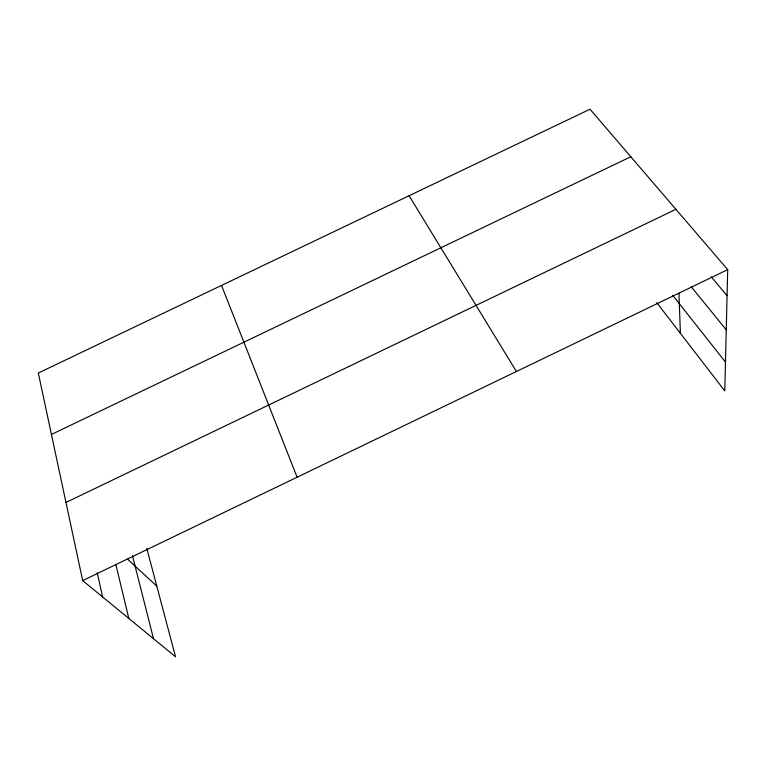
<?xml version="1.0" encoding="UTF-8"?>
<svg xmlns="http://www.w3.org/2000/svg" width="766" height="766" viewBox="0 0 766 766"><rect width="100%" height="100%" fill="white"/><g stroke="black" fill="none" stroke-linecap="round" stroke-linejoin="round"><path stroke-width="1.15" d="M146.804 548.456L175.538 656.788L82.68 580.59L38.3 373.042L590.012 109.212L727.7 269.642L724.77 390.89L656.74 302.637M65.972 502.458L675.918 209.309M82.68 580.59L727.7 269.642M51.437 434.456L630.801 156.743M127.491 559.113L156.791 586.095M711.231 276.794L727.068 295.695M691.401 286.963L726.245 329.84M672.701 295.303L725.469 362.088M409.092 195.732L516.408 371.5M221.518 285.431L297.112 477.218M132.47 555.723L153.506 638.71M115.848 564.418L128.822 618.449M97.205 572.796L102.654 596.982M678.944 293.273L680.39 333.315"/></g></svg>
